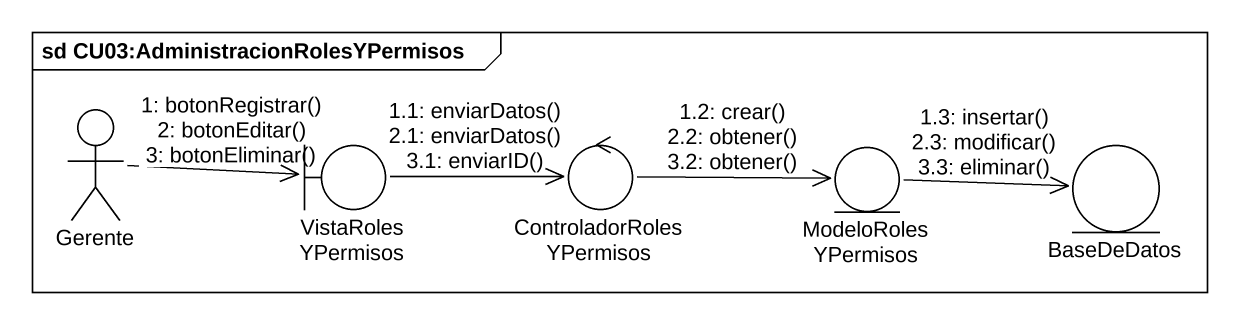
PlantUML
@startuml
mainframe sd CU03:AdministracionRolesYPermisos
actor Gerente
boundary VistaRolesYPermisos
control ControladorRolesYPermisos
entity ModeloRolesYPermisos
entity BaseDeDatos
Gerente -right-> VistaRolesYPermisos : 1: botonRegistrar()\n2: botonEditar()\n3: botonEliminar()
VistaRolesYPermisos -right-> ControladorRolesYPermisos : 1.1: enviarDatos()\n2.1: enviarDatos()\n3.1: enviarID()
ControladorRolesYPermisos -right-> ModeloRolesYPermisos : 1.2: crear()\n2.2: obtener()\n3.2: obtener()
ModeloRolesYPermisos -right-> BaseDeDatos : 1.3: insertar()\n2.3: modificar()\n3.3: eliminar()
@enduml
